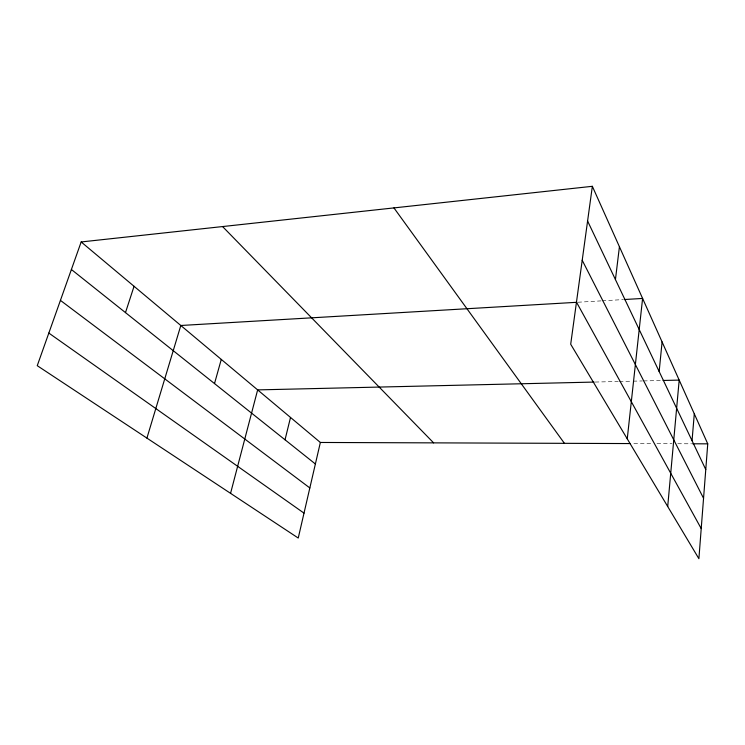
<?xml version="1.0" encoding="UTF-8"?>
<svg xmlns="http://www.w3.org/2000/svg" width="745" height="745" viewBox="0 0 745 745"><rect width="100%" height="100%" fill="white"/><g stroke="black" fill="none" stroke-linecap="round" stroke-linejoin="round"><path stroke-width="0.56" stroke-dasharray="3.73 2.79" d="M577.915 302.237L601.019 300.887M602.174 300.822L622.96 299.602M595.208 382.045L618.229 381.514M619.374 381.487L632.03 381.189M633.175 381.161L642.376 380.946M643.531 380.928L660.778 380.527M633.883 443.582L652.35 443.647M656.969 443.666L671.971 443.713M677.745 443.741L691.593 443.787"/><path stroke-width="1.12" d="M592.35 186.306L707.75 443.843L698.894 558.694L570.698 344.237L592.35 186.306L81.168 241.957L37.25 365.683L298.242 538.039L320.359 442.465L81.168 241.957M692.049 440.705L694.293 413.82M667.706 506.516L679.189 380.099L663.078 380.471M659.157 371.522L662.091 341.946M627.253 438.833L642.6 298.447L624.114 299.537M615.435 279.58L619.43 246.753M285.028 439.783L290.513 417.451M230.559 493.339L257.649 389.896L594.054 382.073M214.513 383.573L221.274 359.416M146.914 438.107L180.811 325.49L576.76 302.302M125.486 312.611L134.053 286.294M320.359 442.465L630.41 443.564M692.748 443.787L707.75 443.843M48.825 333.071L304.007 513.128M60.429 300.384L309.836 487.947M71.39 269.494L315.377 463.977M222.578 226.564L433.609 442.865M393.947 207.911L564.421 443.331M576.472 302.135L701.213 528.587M582.208 260.266L703.55 498.284M587.591 221.023L705.766 469.546"/></g></svg>
